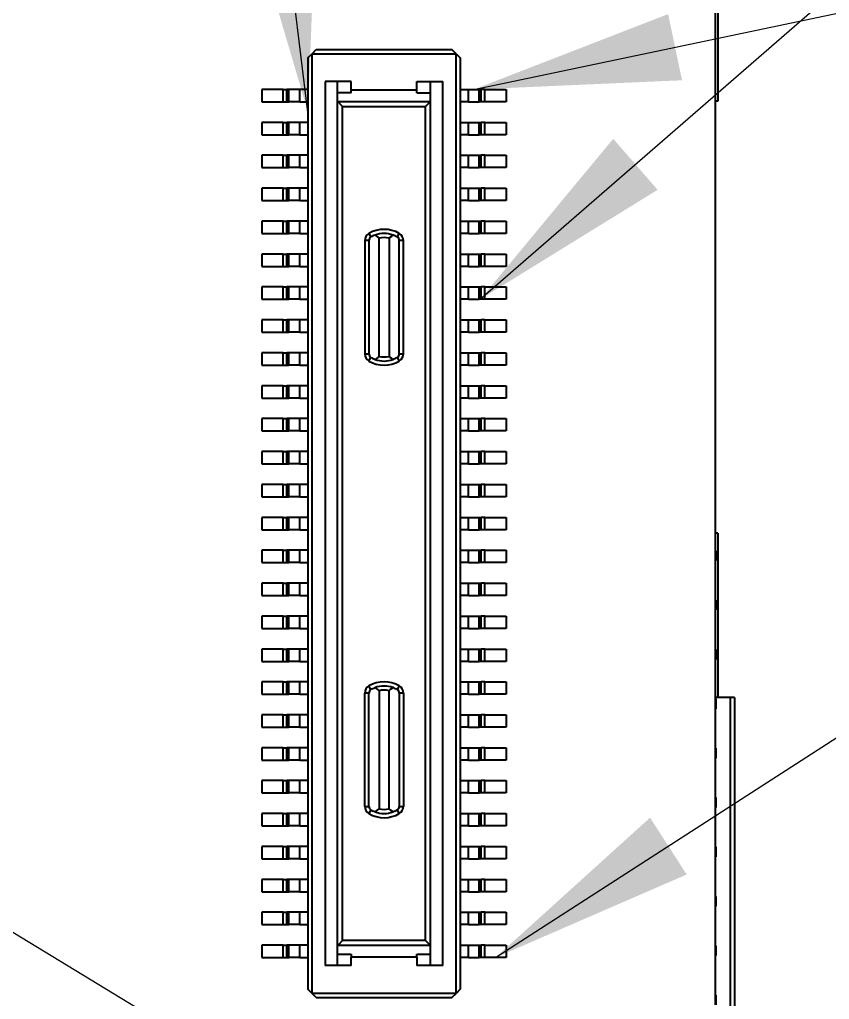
# Model space of a CAD drawing. Header units: millimetres. Extents: x 15 to 205, y 5 to 292.
# Drawn here: x 133.32 to 143.17, y 136.92 to 148.83 of the extents above; entities that cross this region are included whole.
import ezdxf

# ---------------------------------------------------------------- set-up
doc = ezdxf.new("R2010")
doc.units = ezdxf.units.MM
doc.layers.add('Annotations', color=7, linetype='Continuous')
doc.layers.add('Geometries', color=7, linetype='Continuous')
doc.dimstyles.new('ISO-25', dxfattribs={"dimtxt": 2.5, "dimasz": 2.5, "dimexe": 1.25, "dimexo": 0.625, "dimtad": 1, "dimtxsty": 'Standard', "dimcen": 2.5, "dimadec": 0, "dimazin": 0, "dimtfac": 1, "dimtmove": 0, "dimatfit": 3, "dimfxl": 1, "dimarcsym": 0})

msp = doc.modelspace()

# ---------------------------------------------------------------- linework, layer by layer
at = {"layer": 'Geometries', "linetype": 'Continuous', "lineweight": 40}
for p, q in [((141.783, 147.837), (141.783, 157.587)), ((141.811, 157.587), (141.811, 147.837)), ((136.828, 148.363), (136.878, 148.413)), ((136.878, 148.413), (136.928, 148.463)), ((136.878, 136.993), (136.878, 148.413)), ((136.878, 148.413), (138.628, 148.413)), ((136.928, 148.463), (138.578, 148.463)), ((138.628, 148.413), (138.578, 148.463)), ((138.628, 136.993), (138.628, 148.413)), ((138.628, 148.413), (138.678, 148.363)), ((136.828, 148.363), (136.828, 147.978)), ((138.678, 148.363), (138.678, 147.978)), ((137.188, 148.073), (137.038, 148.073)), ((137.038, 148.073), (137.038, 137.333)), ((137.353, 148.073), (137.188, 148.073)), ((137.188, 147.939), (137.188, 148.073)), ((137.353, 147.973), (137.353, 148.073)), ((138.153, 148.073), (138.318, 148.073)), ((138.153, 147.973), (138.153, 148.073)), ((138.318, 148.073), (138.468, 148.073)), ((138.318, 147.939), (138.318, 148.073)), ((138.468, 137.333), (138.468, 148.073)), ((136.528, 147.978), (136.268, 147.978)), ((136.268, 147.978), (136.268, 147.828)), ((136.528, 147.828), (136.528, 147.978)), ((136.528, 147.978), (136.572, 147.978)), ((136.595, 147.978), (136.572, 147.978)), ((136.572, 147.828), (136.572, 147.978)), ((136.728, 147.978), (136.595, 147.978)), ((136.595, 147.828), (136.595, 147.978)), ((136.728, 147.828), (136.728, 147.978)), ((136.828, 147.978), (136.728, 147.978)), ((136.828, 147.978), (136.828, 147.828)), ((137.353, 147.939), (137.188, 147.939)), ((137.188, 147.834), (137.188, 147.939)), ((137.353, 147.939), (137.353, 147.973)), ((137.353, 147.973), (138.153, 147.973)), ((138.153, 147.939), (138.153, 147.973)), ((138.153, 147.939), (138.318, 147.939)), ((138.318, 147.834), (138.318, 147.939)), ((138.678, 147.978), (138.678, 147.828)), ((138.678, 147.978), (138.778, 147.978)), ((138.778, 147.978), (138.91, 147.978)), ((138.778, 147.828), (138.778, 147.978)), ((138.91, 147.828), (138.91, 147.978)), ((138.91, 147.978), (138.934, 147.978)), ((138.978, 147.978), (138.934, 147.978)), ((138.934, 147.828), (138.934, 147.978)), ((138.978, 147.978), (139.238, 147.978)), ((138.978, 147.828), (138.978, 147.978)), ((139.238, 147.978), (139.238, 147.828)), ((136.268, 147.828), (136.528, 147.828)), ((136.528, 147.828), (136.572, 147.828)), ((136.572, 147.828), (136.595, 147.828)), ((136.728, 147.828), (136.595, 147.828)), ((136.728, 147.828), (136.828, 147.828)), ((136.828, 147.828), (136.828, 147.578)), ((137.188, 137.573), (137.188, 147.834)), ((137.248, 147.773), (137.189, 147.832)), ((137.189, 147.832), (138.317, 147.832)), ((138.258, 147.773), (138.317, 147.832)), ((138.318, 137.573), (138.318, 147.834)), ((138.778, 147.828), (138.678, 147.828)), ((138.678, 147.828), (138.678, 147.578)), ((138.778, 147.828), (138.91, 147.828)), ((138.934, 147.828), (138.91, 147.828)), ((138.978, 147.828), (138.934, 147.828)), ((139.238, 147.828), (138.978, 147.828)), ((141.783, 142.587), (141.783, 147.837)), ((141.811, 147.837), (141.783, 147.837)), ((137.248, 147.773), (138.258, 147.773)), ((137.248, 137.634), (137.248, 147.773)), ((138.258, 137.634), (138.258, 147.773)), ((136.528, 147.578), (136.268, 147.578)), ((136.268, 147.578), (136.268, 147.428)), ((136.528, 147.578), (136.572, 147.578)), ((136.528, 147.428), (136.528, 147.578)), ((136.595, 147.578), (136.572, 147.578)), ((136.572, 147.428), (136.572, 147.578)), ((136.728, 147.578), (136.595, 147.578)), ((136.595, 147.428), (136.595, 147.578)), ((136.728, 147.428), (136.728, 147.578)), ((136.828, 147.578), (136.728, 147.578)), ((136.828, 147.578), (136.828, 147.428)), ((138.678, 147.578), (138.778, 147.578)), ((138.678, 147.578), (138.678, 147.428)), ((138.778, 147.578), (138.91, 147.578)), ((138.778, 147.428), (138.778, 147.578)), ((138.91, 147.578), (138.934, 147.578)), ((138.91, 147.428), (138.91, 147.578)), ((138.978, 147.578), (138.934, 147.578)), ((138.934, 147.428), (138.934, 147.578)), ((138.978, 147.428), (138.978, 147.578)), ((138.978, 147.578), (139.238, 147.578)), ((139.238, 147.578), (139.238, 147.428)), ((136.268, 147.428), (136.528, 147.428)), ((136.528, 147.428), (136.572, 147.428)), ((136.572, 147.428), (136.595, 147.428)), ((136.728, 147.428), (136.595, 147.428)), ((136.728, 147.428), (136.828, 147.428)), ((136.828, 147.428), (136.828, 147.178)), ((138.778, 147.428), (138.678, 147.428)), ((138.678, 147.428), (138.678, 147.178)), ((138.778, 147.428), (138.91, 147.428)), ((138.934, 147.428), (138.91, 147.428)), ((138.978, 147.428), (138.934, 147.428)), ((139.238, 147.428), (138.978, 147.428)), ((136.528, 147.178), (136.268, 147.178)), ((136.268, 147.178), (136.268, 147.028)), ((136.528, 147.178), (136.572, 147.178)), ((136.528, 147.028), (136.528, 147.178)), ((136.595, 147.178), (136.572, 147.178)), ((136.572, 147.028), (136.572, 147.178)), ((136.595, 147.028), (136.595, 147.178)), ((136.728, 147.178), (136.595, 147.178)), ((136.828, 147.178), (136.728, 147.178)), ((136.728, 147.028), (136.728, 147.178)), ((136.828, 147.178), (136.828, 147.028)), ((138.678, 147.178), (138.778, 147.178)), ((138.678, 147.178), (138.678, 147.028)), ((138.778, 147.178), (138.91, 147.178)), ((138.778, 147.028), (138.778, 147.178)), ((138.91, 147.028), (138.91, 147.178)), ((138.91, 147.178), (138.934, 147.178)), ((138.978, 147.178), (138.934, 147.178)), ((138.934, 147.028), (138.934, 147.178)), ((138.978, 147.028), (138.978, 147.178)), ((138.978, 147.178), (139.238, 147.178)), ((139.238, 147.178), (139.238, 147.028)), ((136.268, 147.028), (136.528, 147.028)), ((136.528, 147.028), (136.572, 147.028)), ((136.572, 147.028), (136.595, 147.028)), ((136.728, 147.028), (136.595, 147.028)), ((136.728, 147.028), (136.828, 147.028)), ((136.828, 147.028), (136.828, 146.778)), ((138.678, 147.028), (138.678, 146.778)), ((138.778, 147.028), (138.678, 147.028)), ((138.778, 147.028), (138.91, 147.028)), ((138.934, 147.028), (138.91, 147.028)), ((138.978, 147.028), (138.934, 147.028)), ((139.238, 147.028), (138.978, 147.028)), ((136.528, 146.778), (136.268, 146.778)), ((136.268, 146.778), (136.268, 146.628)), ((136.528, 146.778), (136.572, 146.778)), ((136.528, 146.628), (136.528, 146.778)), ((136.572, 146.628), (136.572, 146.778)), ((136.595, 146.778), (136.572, 146.778)), ((136.728, 146.778), (136.595, 146.778)), ((136.595, 146.628), (136.595, 146.778)), ((136.828, 146.778), (136.728, 146.778)), ((136.728, 146.628), (136.728, 146.778)), ((136.828, 146.778), (136.828, 146.628)), ((138.678, 146.778), (138.778, 146.778)), ((138.678, 146.778), (138.678, 146.628)), ((138.778, 146.778), (138.91, 146.778)), ((138.778, 146.628), (138.778, 146.778)), ((138.91, 146.778), (138.934, 146.778)), ((138.91, 146.628), (138.91, 146.778)), ((138.978, 146.778), (138.934, 146.778)), ((138.934, 146.628), (138.934, 146.778)), ((138.978, 146.778), (139.238, 146.778)), ((138.978, 146.628), (138.978, 146.778)), ((139.238, 146.778), (139.238, 146.628)), ((136.268, 146.628), (136.528, 146.628)), ((136.528, 146.628), (136.572, 146.628)), ((136.572, 146.628), (136.595, 146.628)), ((136.728, 146.628), (136.595, 146.628)), ((136.728, 146.628), (136.828, 146.628)), ((136.828, 146.628), (136.828, 146.378)), ((138.678, 146.628), (138.678, 146.378)), ((138.778, 146.628), (138.678, 146.628)), ((138.778, 146.628), (138.91, 146.628)), ((138.934, 146.628), (138.91, 146.628)), ((138.978, 146.628), (138.934, 146.628)), ((139.238, 146.628), (138.978, 146.628)), ((136.268, 146.378), (136.268, 146.228)), ((136.528, 146.378), (136.268, 146.378)), ((136.528, 146.228), (136.528, 146.378)), ((136.528, 146.378), (136.572, 146.378)), ((136.595, 146.378), (136.572, 146.378)), ((136.572, 146.228), (136.572, 146.378)), ((136.728, 146.378), (136.595, 146.378)), ((136.595, 146.228), (136.595, 146.378)), ((136.828, 146.378), (136.728, 146.378)), ((136.728, 146.228), (136.728, 146.378)), ((136.828, 146.378), (136.828, 146.228)), ((138.678, 146.378), (138.678, 146.228)), ((138.678, 146.378), (138.778, 146.378)), ((138.778, 146.228), (138.778, 146.378)), ((138.778, 146.378), (138.91, 146.378)), ((138.91, 146.228), (138.91, 146.378)), ((138.91, 146.378), (138.934, 146.378)), ((138.978, 146.378), (138.934, 146.378)), ((138.934, 146.228), (138.934, 146.378)), ((138.978, 146.228), (138.978, 146.378)), ((138.978, 146.378), (139.238, 146.378)), ((139.238, 146.378), (139.238, 146.228)), ((136.268, 146.228), (136.528, 146.228)), ((136.528, 146.228), (136.572, 146.228)), ((136.572, 146.228), (136.595, 146.228)), ((136.728, 146.228), (136.595, 146.228)), ((136.728, 146.228), (136.828, 146.228)), ((136.828, 146.228), (136.828, 145.978)), ((137.568, 146.229), (137.593, 146.186)), ((137.938, 146.229), (137.913, 146.186)), ((138.778, 146.228), (138.678, 146.228)), ((138.678, 146.228), (138.678, 145.978)), ((138.778, 146.228), (138.91, 146.228)), ((138.934, 146.228), (138.91, 146.228)), ((138.978, 146.228), (138.934, 146.228)), ((139.238, 146.228), (138.978, 146.228)), ((137.568, 146.142), (137.518, 146.142)), ((137.518, 146.142), (137.518, 144.765)), ((137.568, 146.142), (137.568, 144.765)), ((137.693, 144.735), (137.693, 146.172)), ((137.813, 146.172), (137.813, 144.735)), ((137.988, 146.142), (137.938, 146.142)), ((137.938, 144.765), (137.938, 146.142)), ((137.988, 144.765), (137.988, 146.142)), ((136.528, 145.978), (136.268, 145.978)), ((136.268, 145.978), (136.268, 145.828)), ((136.528, 145.978), (136.572, 145.978)), ((136.528, 145.828), (136.528, 145.978)), ((136.595, 145.978), (136.572, 145.978)), ((136.572, 145.828), (136.572, 145.978)), ((136.728, 145.978), (136.595, 145.978)), ((136.595, 145.828), (136.595, 145.978)), ((136.728, 145.828), (136.728, 145.978)), ((136.828, 145.978), (136.728, 145.978)), ((136.828, 145.978), (136.828, 145.828)), ((138.678, 145.978), (138.778, 145.978)), ((138.678, 145.978), (138.678, 145.828)), ((138.778, 145.978), (138.91, 145.978)), ((138.778, 145.828), (138.778, 145.978)), ((138.91, 145.978), (138.934, 145.978)), ((138.91, 145.828), (138.91, 145.978)), ((138.978, 145.978), (138.934, 145.978)), ((138.934, 145.828), (138.934, 145.978)), ((138.978, 145.828), (138.978, 145.978)), ((138.978, 145.978), (139.238, 145.978)), ((139.238, 145.978), (139.238, 145.828)), ((136.268, 145.828), (136.528, 145.828)), ((136.528, 145.828), (136.572, 145.828)), ((136.572, 145.828), (136.595, 145.828)), ((136.728, 145.828), (136.595, 145.828)), ((136.728, 145.828), (136.828, 145.828)), ((136.828, 145.828), (136.828, 145.578)), ((138.678, 145.828), (138.678, 145.578)), ((138.778, 145.828), (138.678, 145.828)), ((138.778, 145.828), (138.91, 145.828)), ((138.934, 145.828), (138.91, 145.828)), ((138.978, 145.828), (138.934, 145.828)), ((139.238, 145.828), (138.978, 145.828)), ((136.268, 145.578), (136.268, 145.428)), ((136.528, 145.578), (136.268, 145.578)), ((136.528, 145.578), (136.572, 145.578)), ((136.528, 145.428), (136.528, 145.578)), ((136.595, 145.578), (136.572, 145.578)), ((136.572, 145.428), (136.572, 145.578)), ((136.728, 145.578), (136.595, 145.578)), ((136.595, 145.428), (136.595, 145.578)), ((136.828, 145.578), (136.728, 145.578)), ((136.728, 145.428), (136.728, 145.578)), ((136.828, 145.578), (136.828, 145.428)), ((138.678, 145.578), (138.778, 145.578)), ((138.678, 145.578), (138.678, 145.428)), ((138.778, 145.578), (138.91, 145.578)), ((138.778, 145.428), (138.778, 145.578)), ((138.91, 145.428), (138.91, 145.578)), ((138.91, 145.578), (138.934, 145.578)), ((138.978, 145.578), (138.934, 145.578)), ((138.934, 145.428), (138.934, 145.578)), ((138.978, 145.428), (138.978, 145.578)), ((138.978, 145.578), (139.238, 145.578)), ((139.238, 145.578), (139.238, 145.428)), ((136.268, 145.428), (136.528, 145.428)), ((136.528, 145.428), (136.572, 145.428)), ((136.572, 145.428), (136.595, 145.428)), ((136.728, 145.428), (136.595, 145.428)), ((136.728, 145.428), (136.828, 145.428)), ((136.828, 145.428), (136.828, 145.178)), ((138.678, 145.428), (138.678, 145.178)), ((138.778, 145.428), (138.678, 145.428)), ((138.778, 145.428), (138.91, 145.428)), ((138.934, 145.428), (138.91, 145.428)), ((138.978, 145.428), (138.934, 145.428)), ((139.238, 145.428), (138.978, 145.428)), ((136.528, 145.178), (136.268, 145.178)), ((136.268, 145.178), (136.268, 145.028)), ((136.528, 145.028), (136.528, 145.178)), ((136.528, 145.178), (136.572, 145.178)), ((136.595, 145.178), (136.572, 145.178)), ((136.572, 145.028), (136.572, 145.178)), ((136.595, 145.028), (136.595, 145.178)), ((136.728, 145.178), (136.595, 145.178)), ((136.728, 145.028), (136.728, 145.178)), ((136.828, 145.178), (136.728, 145.178)), ((136.828, 145.178), (136.828, 145.028)), ((138.678, 145.178), (138.778, 145.178)), ((138.678, 145.178), (138.678, 145.028)), ((138.778, 145.028), (138.778, 145.178)), ((138.778, 145.178), (138.91, 145.178)), ((138.91, 145.178), (138.934, 145.178)), ((138.91, 145.028), (138.91, 145.178)), ((138.978, 145.178), (138.934, 145.178)), ((138.934, 145.028), (138.934, 145.178)), ((138.978, 145.028), (138.978, 145.178)), ((138.978, 145.178), (139.238, 145.178)), ((139.238, 145.178), (139.238, 145.028)), ((136.268, 145.028), (136.528, 145.028)), ((136.528, 145.028), (136.572, 145.028)), ((136.572, 145.028), (136.595, 145.028)), ((136.728, 145.028), (136.595, 145.028)), ((136.728, 145.028), (136.828, 145.028)), ((136.828, 145.028), (136.828, 144.778)), ((138.778, 145.028), (138.678, 145.028)), ((138.678, 145.028), (138.678, 144.778)), ((138.778, 145.028), (138.91, 145.028)), ((138.934, 145.028), (138.91, 145.028)), ((138.978, 145.028), (138.934, 145.028)), ((139.238, 145.028), (138.978, 145.028)), ((136.528, 144.778), (136.268, 144.778)), ((136.268, 144.778), (136.268, 144.628)), ((136.528, 144.628), (136.528, 144.778)), ((136.528, 144.778), (136.572, 144.778)), ((136.595, 144.778), (136.572, 144.778)), ((136.572, 144.628), (136.572, 144.778)), ((136.728, 144.778), (136.595, 144.778)), ((136.595, 144.628), (136.595, 144.778)), ((136.828, 144.778), (136.728, 144.778)), ((136.728, 144.628), (136.728, 144.778)), ((136.828, 144.778), (136.828, 144.628)), ((137.518, 144.765), (137.568, 144.765)), ((137.568, 144.678), (137.593, 144.721)), ((137.913, 144.721), (137.938, 144.678)), ((137.938, 144.765), (137.988, 144.765)), ((138.678, 144.778), (138.778, 144.778)), ((138.678, 144.778), (138.678, 144.628)), ((138.778, 144.628), (138.778, 144.778)), ((138.778, 144.778), (138.91, 144.778)), ((138.91, 144.778), (138.934, 144.778)), ((138.91, 144.628), (138.91, 144.778)), ((138.978, 144.778), (138.934, 144.778)), ((138.934, 144.628), (138.934, 144.778)), ((138.978, 144.778), (139.238, 144.778)), ((138.978, 144.628), (138.978, 144.778)), ((139.238, 144.778), (139.238, 144.628)), ((136.268, 144.628), (136.528, 144.628)), ((136.528, 144.628), (136.572, 144.628)), ((136.572, 144.628), (136.595, 144.628)), ((136.728, 144.628), (136.595, 144.628)), ((136.728, 144.628), (136.828, 144.628)), ((136.828, 144.628), (136.828, 144.378)), ((138.678, 144.628), (138.678, 144.378)), ((138.778, 144.628), (138.678, 144.628)), ((138.778, 144.628), (138.91, 144.628)), ((138.934, 144.628), (138.91, 144.628)), ((138.978, 144.628), (138.934, 144.628)), ((139.238, 144.628), (138.978, 144.628)), ((136.268, 144.378), (136.268, 144.228)), ((136.528, 144.378), (136.268, 144.378)), ((136.528, 144.228), (136.528, 144.378)), ((136.528, 144.378), (136.572, 144.378)), ((136.572, 144.228), (136.572, 144.378)), ((136.595, 144.378), (136.572, 144.378)), ((136.728, 144.378), (136.595, 144.378)), ((136.595, 144.228), (136.595, 144.378)), ((136.828, 144.378), (136.728, 144.378)), ((136.728, 144.228), (136.728, 144.378)), ((136.828, 144.378), (136.828, 144.228)), ((138.678, 144.378), (138.778, 144.378)), ((138.678, 144.378), (138.678, 144.228)), ((138.778, 144.378), (138.91, 144.378)), ((138.778, 144.228), (138.778, 144.378)), ((138.91, 144.228), (138.91, 144.378)), ((138.91, 144.378), (138.934, 144.378)), ((138.934, 144.228), (138.934, 144.378)), ((138.978, 144.378), (138.934, 144.378)), ((138.978, 144.378), (139.238, 144.378)), ((138.978, 144.228), (138.978, 144.378)), ((139.238, 144.378), (139.238, 144.228)), ((136.268, 144.228), (136.528, 144.228)), ((136.528, 144.228), (136.572, 144.228)), ((136.572, 144.228), (136.595, 144.228)), ((136.728, 144.228), (136.595, 144.228)), ((136.728, 144.228), (136.828, 144.228)), ((136.828, 144.228), (136.828, 143.978)), ((138.778, 144.228), (138.678, 144.228)), ((138.678, 144.228), (138.678, 143.978)), ((138.778, 144.228), (138.91, 144.228)), ((138.934, 144.228), (138.91, 144.228)), ((138.978, 144.228), (138.934, 144.228)), ((139.238, 144.228), (138.978, 144.228)), ((136.268, 143.978), (136.268, 143.828)), ((136.528, 143.978), (136.268, 143.978)), ((136.528, 143.978), (136.572, 143.978)), ((136.528, 143.828), (136.528, 143.978)), ((136.595, 143.978), (136.572, 143.978)), ((136.572, 143.828), (136.572, 143.978)), ((136.728, 143.978), (136.595, 143.978)), ((136.595, 143.828), (136.595, 143.978)), ((136.828, 143.978), (136.728, 143.978)), ((136.728, 143.828), (136.728, 143.978)), ((136.828, 143.978), (136.828, 143.828)), ((138.678, 143.978), (138.678, 143.828)), ((138.678, 143.978), (138.778, 143.978)), ((138.778, 143.978), (138.91, 143.978)), ((138.778, 143.828), (138.778, 143.978)), ((138.91, 143.828), (138.91, 143.978)), ((138.91, 143.978), (138.934, 143.978)), ((138.978, 143.978), (138.934, 143.978)), ((138.934, 143.828), (138.934, 143.978)), ((138.978, 143.828), (138.978, 143.978)), ((138.978, 143.978), (139.238, 143.978)), ((139.238, 143.978), (139.238, 143.828)), ((136.268, 143.828), (136.528, 143.828)), ((136.528, 143.828), (136.572, 143.828)), ((136.572, 143.828), (136.595, 143.828)), ((136.728, 143.828), (136.595, 143.828)), ((136.728, 143.828), (136.828, 143.828)), ((136.828, 143.828), (136.828, 143.578)), ((138.778, 143.828), (138.678, 143.828)), ((138.678, 143.828), (138.678, 143.578)), ((138.778, 143.828), (138.91, 143.828)), ((138.934, 143.828), (138.91, 143.828)), ((138.978, 143.828), (138.934, 143.828)), ((139.238, 143.828), (138.978, 143.828)), ((136.268, 143.578), (136.268, 143.428)), ((136.528, 143.578), (136.268, 143.578)), ((136.528, 143.428), (136.528, 143.578)), ((136.528, 143.578), (136.572, 143.578)), ((136.595, 143.578), (136.572, 143.578)), ((136.572, 143.428), (136.572, 143.578)), ((136.728, 143.578), (136.595, 143.578)), ((136.595, 143.428), (136.595, 143.578)), ((136.828, 143.578), (136.728, 143.578)), ((136.728, 143.428), (136.728, 143.578)), ((136.828, 143.578), (136.828, 143.428)), ((138.678, 143.578), (138.778, 143.578)), ((138.678, 143.578), (138.678, 143.428)), ((138.778, 143.578), (138.91, 143.578)), ((138.778, 143.428), (138.778, 143.578)), ((138.91, 143.578), (138.934, 143.578)), ((138.91, 143.428), (138.91, 143.578)), ((138.978, 143.578), (138.934, 143.578)), ((138.934, 143.428), (138.934, 143.578)), ((138.978, 143.578), (139.238, 143.578)), ((138.978, 143.428), (138.978, 143.578)), ((139.238, 143.578), (139.238, 143.428)), ((136.268, 143.428), (136.528, 143.428)), ((136.528, 143.428), (136.572, 143.428)), ((136.572, 143.428), (136.595, 143.428)), ((136.728, 143.428), (136.595, 143.428)), ((136.728, 143.428), (136.828, 143.428)), ((136.828, 143.428), (136.828, 143.178)), ((138.778, 143.428), (138.678, 143.428)), ((138.678, 143.428), (138.678, 143.178)), ((138.778, 143.428), (138.91, 143.428)), ((138.934, 143.428), (138.91, 143.428)), ((138.978, 143.428), (138.934, 143.428)), ((139.238, 143.428), (138.978, 143.428)), ((136.268, 143.178), (136.268, 143.028)), ((136.528, 143.178), (136.268, 143.178)), ((136.528, 143.178), (136.572, 143.178)), ((136.528, 143.028), (136.528, 143.178)), ((136.595, 143.178), (136.572, 143.178)), ((136.572, 143.028), (136.572, 143.178)), ((136.595, 143.028), (136.595, 143.178)), ((136.728, 143.178), (136.595, 143.178)), ((136.828, 143.178), (136.728, 143.178)), ((136.728, 143.028), (136.728, 143.178)), ((136.828, 143.178), (136.828, 143.028)), ((138.678, 143.178), (138.778, 143.178)), ((138.678, 143.178), (138.678, 143.028)), ((138.778, 143.178), (138.91, 143.178)), ((138.778, 143.028), (138.778, 143.178)), ((138.91, 143.178), (138.934, 143.178)), ((138.91, 143.028), (138.91, 143.178)), ((138.978, 143.178), (138.934, 143.178)), ((138.934, 143.028), (138.934, 143.178)), ((138.978, 143.178), (139.238, 143.178)), ((138.978, 143.028), (138.978, 143.178)), ((139.238, 143.178), (139.238, 143.028)), ((136.268, 143.028), (136.528, 143.028)), ((136.528, 143.028), (136.572, 143.028)), ((136.572, 143.028), (136.595, 143.028)), ((136.728, 143.028), (136.595, 143.028)), ((136.728, 143.028), (136.828, 143.028)), ((136.828, 143.028), (136.828, 142.778)), ((138.778, 143.028), (138.678, 143.028)), ((138.678, 143.028), (138.678, 142.778)), ((138.778, 143.028), (138.91, 143.028)), ((138.934, 143.028), (138.91, 143.028)), ((138.978, 143.028), (138.934, 143.028)), ((139.238, 143.028), (138.978, 143.028)), ((136.528, 142.778), (136.268, 142.778)), ((136.268, 142.778), (136.268, 142.628)), ((136.528, 142.778), (136.572, 142.778)), ((136.528, 142.628), (136.528, 142.778)), ((136.595, 142.778), (136.572, 142.778)), ((136.572, 142.628), (136.572, 142.778)), ((136.728, 142.778), (136.595, 142.778)), ((136.595, 142.628), (136.595, 142.778)), ((136.828, 142.778), (136.728, 142.778)), ((136.728, 142.628), (136.728, 142.778)), ((136.828, 142.778), (136.828, 142.628)), ((138.678, 142.778), (138.778, 142.778)), ((138.678, 142.778), (138.678, 142.628)), ((138.778, 142.778), (138.91, 142.778)), ((138.778, 142.628), (138.778, 142.778)), ((138.91, 142.778), (138.934, 142.778)), ((138.91, 142.628), (138.91, 142.778)), ((138.978, 142.778), (138.934, 142.778)), ((138.934, 142.628), (138.934, 142.778)), ((138.978, 142.778), (139.238, 142.778)), ((138.978, 142.628), (138.978, 142.778)), ((139.238, 142.778), (139.238, 142.628)), ((136.268, 142.628), (136.528, 142.628)), ((136.528, 142.628), (136.572, 142.628)), ((136.572, 142.628), (136.595, 142.628)), ((136.728, 142.628), (136.595, 142.628)), ((136.728, 142.628), (136.828, 142.628)), ((136.828, 142.628), (136.828, 142.378)), ((138.678, 142.628), (138.678, 142.378)), ((138.778, 142.628), (138.678, 142.628)), ((138.778, 142.628), (138.91, 142.628)), ((138.934, 142.628), (138.91, 142.628)), ((138.978, 142.628), (138.934, 142.628)), ((139.238, 142.628), (138.978, 142.628)), ((141.783, 142.372), (141.783, 142.587)), ((141.811, 142.587), (141.783, 142.587)), ((141.811, 142.587), (141.811, 140.587)), ((136.528, 142.378), (136.268, 142.378)), ((136.268, 142.378), (136.268, 142.228)), ((136.528, 142.378), (136.572, 142.378)), ((136.528, 142.228), (136.528, 142.378)), ((136.572, 142.228), (136.572, 142.378)), ((136.595, 142.378), (136.572, 142.378)), ((136.595, 142.228), (136.595, 142.378)), ((136.728, 142.378), (136.595, 142.378)), ((136.828, 142.378), (136.728, 142.378)), ((136.728, 142.228), (136.728, 142.378)), ((136.828, 142.378), (136.828, 142.228)), ((138.678, 142.378), (138.778, 142.378)), ((138.678, 142.378), (138.678, 142.228)), ((138.778, 142.378), (138.91, 142.378)), ((138.778, 142.228), (138.778, 142.378)), ((138.91, 142.228), (138.91, 142.378)), ((138.91, 142.378), (138.934, 142.378)), ((138.978, 142.378), (138.934, 142.378)), ((138.934, 142.228), (138.934, 142.378)), ((138.978, 142.378), (139.238, 142.378)), ((138.978, 142.228), (138.978, 142.378)), ((139.238, 142.378), (139.238, 142.228)), ((141.783, 142.252), (141.783, 142.372)), ((141.784, 142.372), (141.783, 142.372)), ((141.784, 142.372), (141.784, 142.252)), ((136.268, 142.228), (136.528, 142.228)), ((136.528, 142.228), (136.572, 142.228)), ((136.572, 142.228), (136.595, 142.228)), ((136.728, 142.228), (136.595, 142.228)), ((136.728, 142.228), (136.828, 142.228)), ((136.828, 142.228), (136.828, 141.978)), ((138.778, 142.228), (138.678, 142.228)), ((138.678, 142.228), (138.678, 141.978)), ((138.778, 142.228), (138.91, 142.228)), ((138.934, 142.228), (138.91, 142.228)), ((138.978, 142.228), (138.934, 142.228)), ((139.238, 142.228), (138.978, 142.228)), ((141.783, 141.772), (141.783, 142.252)), ((141.784, 142.252), (141.783, 142.252)), ((136.268, 141.978), (136.268, 141.828)), ((136.528, 141.978), (136.268, 141.978)), ((136.528, 141.978), (136.572, 141.978)), ((136.528, 141.828), (136.528, 141.978)), ((136.595, 141.978), (136.572, 141.978)), ((136.572, 141.828), (136.572, 141.978)), ((136.728, 141.978), (136.595, 141.978)), ((136.595, 141.828), (136.595, 141.978)), ((136.828, 141.978), (136.728, 141.978)), ((136.728, 141.828), (136.728, 141.978)), ((136.828, 141.978), (136.828, 141.828)), ((138.678, 141.978), (138.778, 141.978)), ((138.678, 141.978), (138.678, 141.828)), ((138.778, 141.828), (138.778, 141.978)), ((138.778, 141.978), (138.91, 141.978)), ((138.91, 141.978), (138.934, 141.978)), ((138.91, 141.828), (138.91, 141.978)), ((138.978, 141.978), (138.934, 141.978)), ((138.934, 141.828), (138.934, 141.978)), ((138.978, 141.828), (138.978, 141.978)), ((138.978, 141.978), (139.238, 141.978)), ((139.238, 141.978), (139.238, 141.828)), ((136.268, 141.828), (136.528, 141.828)), ((136.528, 141.828), (136.572, 141.828)), ((136.572, 141.828), (136.595, 141.828)), ((136.728, 141.828), (136.595, 141.828)), ((136.728, 141.828), (136.828, 141.828)), ((136.828, 141.828), (136.828, 141.578)), ((138.778, 141.828), (138.678, 141.828)), ((138.678, 141.828), (138.678, 141.578)), ((138.778, 141.828), (138.91, 141.828)), ((138.934, 141.828), (138.91, 141.828)), ((138.978, 141.828), (138.934, 141.828)), ((139.238, 141.828), (138.978, 141.828)), ((141.783, 141.652), (141.783, 141.772)), ((141.784, 141.772), (141.783, 141.772)), ((141.784, 141.772), (141.784, 141.652)), ((141.783, 141.172), (141.783, 141.652)), ((141.784, 141.652), (141.783, 141.652)), ((136.528, 141.578), (136.268, 141.578)), ((136.268, 141.578), (136.268, 141.428)), ((136.528, 141.578), (136.572, 141.578)), ((136.528, 141.428), (136.528, 141.578)), ((136.572, 141.428), (136.572, 141.578)), ((136.595, 141.578), (136.572, 141.578)), ((136.728, 141.578), (136.595, 141.578)), ((136.595, 141.428), (136.595, 141.578)), ((136.828, 141.578), (136.728, 141.578)), ((136.728, 141.428), (136.728, 141.578)), ((136.828, 141.578), (136.828, 141.428)), ((138.678, 141.578), (138.778, 141.578)), ((138.678, 141.578), (138.678, 141.428)), ((138.778, 141.578), (138.91, 141.578)), ((138.778, 141.428), (138.778, 141.578)), ((138.91, 141.578), (138.934, 141.578)), ((138.91, 141.428), (138.91, 141.578)), ((138.978, 141.578), (138.934, 141.578)), ((138.934, 141.428), (138.934, 141.578)), ((138.978, 141.428), (138.978, 141.578)), ((138.978, 141.578), (139.238, 141.578)), ((139.238, 141.578), (139.238, 141.428)), ((136.268, 141.428), (136.528, 141.428)), ((136.528, 141.428), (136.572, 141.428)), ((136.572, 141.428), (136.595, 141.428)), ((136.728, 141.428), (136.595, 141.428)), ((136.728, 141.428), (136.828, 141.428)), ((136.828, 141.428), (136.828, 141.178)), ((138.778, 141.428), (138.678, 141.428)), ((138.678, 141.428), (138.678, 141.178)), ((138.778, 141.428), (138.91, 141.428)), ((138.934, 141.428), (138.91, 141.428)), ((138.978, 141.428), (138.934, 141.428)), ((139.238, 141.428), (138.978, 141.428)), ((136.528, 141.178), (136.268, 141.178)), ((136.268, 141.178), (136.268, 141.028)), ((136.528, 141.178), (136.572, 141.178)), ((136.528, 141.028), (136.528, 141.178)), ((136.572, 141.028), (136.572, 141.178)), ((136.595, 141.178), (136.572, 141.178)), ((136.728, 141.178), (136.595, 141.178)), ((136.595, 141.028), (136.595, 141.178)), ((136.828, 141.178), (136.728, 141.178)), ((136.728, 141.028), (136.728, 141.178)), ((136.828, 141.178), (136.828, 141.028)), ((138.678, 141.178), (138.778, 141.178)), ((138.678, 141.178), (138.678, 141.028)), ((138.778, 141.028), (138.778, 141.178)), ((138.778, 141.178), (138.91, 141.178)), ((138.91, 141.178), (138.934, 141.178)), ((138.91, 141.028), (138.91, 141.178)), ((138.978, 141.178), (138.934, 141.178)), ((138.934, 141.028), (138.934, 141.178)), ((138.978, 141.178), (139.238, 141.178)), ((138.978, 141.028), (138.978, 141.178)), ((139.238, 141.178), (139.238, 141.028)), ((141.783, 141.052), (141.783, 141.172)), ((141.784, 141.172), (141.783, 141.172)), ((141.784, 141.172), (141.784, 141.052)), ((136.268, 141.028), (136.528, 141.028)), ((136.528, 141.028), (136.572, 141.028)), ((136.572, 141.028), (136.595, 141.028)), ((136.728, 141.028), (136.595, 141.028)), ((136.728, 141.028), (136.828, 141.028)), ((136.828, 141.028), (136.828, 140.778)), ((138.778, 141.028), (138.678, 141.028)), ((138.678, 141.028), (138.678, 140.778)), ((138.778, 141.028), (138.91, 141.028)), ((138.934, 141.028), (138.91, 141.028)), ((138.978, 141.028), (138.934, 141.028)), ((139.238, 141.028), (138.978, 141.028)), ((141.783, 140.587), (141.783, 141.052)), ((141.784, 141.052), (141.783, 141.052)), ((136.528, 140.778), (136.268, 140.778)), ((136.268, 140.778), (136.268, 140.628)), ((136.528, 140.628), (136.528, 140.778)), ((136.528, 140.778), (136.572, 140.778)), ((136.595, 140.778), (136.572, 140.778)), ((136.572, 140.628), (136.572, 140.778)), ((136.595, 140.628), (136.595, 140.778)), ((136.728, 140.778), (136.595, 140.778)), ((136.828, 140.778), (136.728, 140.778)), ((136.728, 140.628), (136.728, 140.778)), ((136.828, 140.778), (136.828, 140.628)), ((138.678, 140.778), (138.778, 140.778)), ((138.678, 140.778), (138.678, 140.628)), ((138.778, 140.778), (138.91, 140.778)), ((138.778, 140.628), (138.778, 140.778)), ((138.91, 140.778), (138.934, 140.778)), ((138.91, 140.628), (138.91, 140.778)), ((138.978, 140.778), (138.934, 140.778)), ((138.934, 140.628), (138.934, 140.778)), ((138.978, 140.778), (139.238, 140.778)), ((138.978, 140.628), (138.978, 140.778)), ((139.238, 140.778), (139.238, 140.628)), ((137.568, 140.642), (137.518, 140.642)), ((137.518, 139.265), (137.518, 140.642)), ((137.593, 140.686), (137.568, 140.729)), ((137.568, 139.265), (137.568, 140.642)), ((137.693, 140.672), (137.693, 139.235)), ((137.813, 139.235), (137.813, 140.672)), ((137.938, 140.729), (137.913, 140.686)), ((137.988, 140.642), (137.938, 140.642)), ((137.938, 140.642), (137.938, 139.265)), ((137.988, 140.642), (137.988, 139.265)), ((136.268, 140.628), (136.528, 140.628)), ((136.528, 140.628), (136.572, 140.628)), ((136.572, 140.628), (136.595, 140.628)), ((136.728, 140.628), (136.595, 140.628)), ((136.728, 140.628), (136.828, 140.628)), ((136.828, 140.628), (136.828, 140.378)), ((138.778, 140.628), (138.678, 140.628)), ((138.678, 140.628), (138.678, 140.378)), ((138.778, 140.628), (138.91, 140.628)), ((138.934, 140.628), (138.91, 140.628)), ((138.978, 140.628), (138.934, 140.628)), ((139.238, 140.628), (138.978, 140.628)), ((141.783, 140.572), (141.783, 140.587)), ((141.811, 140.587), (141.783, 140.587)), ((141.783, 140.452), (141.783, 140.572)), ((141.784, 140.572), (141.783, 140.572)), ((141.784, 140.572), (141.784, 140.452)), ((141.959, 140.587), (141.811, 140.587)), ((142.011, 140.587), (141.959, 140.587)), ((141.959, 140.587), (141.959, 130.837)), ((142.011, 140.587), (142.011, 130.837)), ((141.783, 139.972), (141.783, 140.452)), ((141.784, 140.452), (141.783, 140.452)), ((136.528, 140.378), (136.268, 140.378)), ((136.268, 140.378), (136.268, 140.228)), ((136.528, 140.228), (136.528, 140.378)), ((136.528, 140.378), (136.572, 140.378)), ((136.595, 140.378), (136.572, 140.378)), ((136.572, 140.228), (136.572, 140.378)), ((136.728, 140.378), (136.595, 140.378)), ((136.595, 140.228), (136.595, 140.378)), ((136.828, 140.378), (136.728, 140.378)), ((136.728, 140.228), (136.728, 140.378)), ((136.828, 140.378), (136.828, 140.228)), ((138.678, 140.378), (138.678, 140.228)), ((138.678, 140.378), (138.778, 140.378)), ((138.778, 140.378), (138.91, 140.378)), ((138.778, 140.228), (138.778, 140.378)), ((138.91, 140.378), (138.934, 140.378)), ((138.91, 140.228), (138.91, 140.378)), ((138.978, 140.378), (138.934, 140.378)), ((138.934, 140.228), (138.934, 140.378)), ((138.978, 140.378), (139.238, 140.378)), ((138.978, 140.228), (138.978, 140.378)), ((139.238, 140.378), (139.238, 140.228)), ((136.268, 140.228), (136.528, 140.228)), ((136.528, 140.228), (136.572, 140.228)), ((136.572, 140.228), (136.595, 140.228)), ((136.728, 140.228), (136.595, 140.228)), ((136.728, 140.228), (136.828, 140.228)), ((136.828, 140.228), (136.828, 139.978)), ((138.778, 140.228), (138.678, 140.228)), ((138.678, 140.228), (138.678, 139.978)), ((138.778, 140.228), (138.91, 140.228)), ((138.934, 140.228), (138.91, 140.228)), ((138.978, 140.228), (138.934, 140.228)), ((139.238, 140.228), (138.978, 140.228)), ((136.268, 139.978), (136.268, 139.828)), ((136.528, 139.978), (136.268, 139.978)), ((136.528, 139.978), (136.572, 139.978)), ((136.528, 139.828), (136.528, 139.978)), ((136.572, 139.828), (136.572, 139.978)), ((136.595, 139.978), (136.572, 139.978)), ((136.728, 139.978), (136.595, 139.978)), ((136.595, 139.828), (136.595, 139.978)), ((136.828, 139.978), (136.728, 139.978)), ((136.728, 139.828), (136.728, 139.978)), ((136.828, 139.978), (136.828, 139.828)), ((138.678, 139.978), (138.778, 139.978)), ((138.678, 139.978), (138.678, 139.828)), ((138.778, 139.978), (138.91, 139.978)), ((138.778, 139.828), (138.778, 139.978)), ((138.91, 139.978), (138.934, 139.978)), ((138.91, 139.828), (138.91, 139.978)), ((138.934, 139.828), (138.934, 139.978)), ((138.978, 139.978), (138.934, 139.978)), ((138.978, 139.978), (139.238, 139.978)), ((138.978, 139.828), (138.978, 139.978)), ((139.238, 139.978), (139.238, 139.828)), ((141.783, 139.852), (141.783, 139.972)), ((141.784, 139.972), (141.783, 139.972)), ((141.784, 139.972), (141.784, 139.852)), ((136.268, 139.828), (136.528, 139.828)), ((136.528, 139.828), (136.572, 139.828)), ((136.572, 139.828), (136.595, 139.828)), ((136.728, 139.828), (136.595, 139.828)), ((136.728, 139.828), (136.828, 139.828)), ((136.828, 139.828), (136.828, 139.578)), ((138.678, 139.828), (138.678, 139.578)), ((138.778, 139.828), (138.678, 139.828)), ((138.778, 139.828), (138.91, 139.828)), ((138.934, 139.828), (138.91, 139.828)), ((138.978, 139.828), (138.934, 139.828)), ((139.238, 139.828), (138.978, 139.828)), ((141.783, 139.372), (141.783, 139.852)), ((141.784, 139.852), (141.783, 139.852)), ((136.528, 139.578), (136.268, 139.578)), ((136.268, 139.578), (136.268, 139.428)), ((136.528, 139.578), (136.572, 139.578)), ((136.528, 139.428), (136.528, 139.578)), ((136.572, 139.428), (136.572, 139.578)), ((136.595, 139.578), (136.572, 139.578)), ((136.728, 139.578), (136.595, 139.578)), ((136.595, 139.428), (136.595, 139.578)), ((136.828, 139.578), (136.728, 139.578)), ((136.728, 139.428), (136.728, 139.578)), ((136.828, 139.578), (136.828, 139.428)), ((138.678, 139.578), (138.778, 139.578)), ((138.678, 139.578), (138.678, 139.428)), ((138.778, 139.578), (138.91, 139.578)), ((138.778, 139.428), (138.778, 139.578)), ((138.91, 139.578), (138.934, 139.578)), ((138.91, 139.428), (138.91, 139.578)), ((138.978, 139.578), (138.934, 139.578)), ((138.934, 139.428), (138.934, 139.578)), ((138.978, 139.428), (138.978, 139.578)), ((138.978, 139.578), (139.238, 139.578)), ((139.238, 139.578), (139.238, 139.428)), ((136.268, 139.428), (136.528, 139.428)), ((136.528, 139.428), (136.572, 139.428)), ((136.572, 139.428), (136.595, 139.428)), ((136.728, 139.428), (136.595, 139.428)), ((136.728, 139.428), (136.828, 139.428)), ((136.828, 139.428), (136.828, 139.178)), ((138.678, 139.428), (138.678, 139.178)), ((138.778, 139.428), (138.678, 139.428)), ((138.778, 139.428), (138.91, 139.428)), ((138.934, 139.428), (138.91, 139.428)), ((138.978, 139.428), (138.934, 139.428)), ((139.238, 139.428), (138.978, 139.428)), ((141.783, 139.252), (141.783, 139.372)), ((141.784, 139.372), (141.783, 139.372)), ((141.784, 139.372), (141.784, 139.252)), ((137.518, 139.265), (137.568, 139.265)), ((137.593, 139.221), (137.568, 139.178)), ((137.913, 139.221), (137.938, 139.178)), ((137.938, 139.265), (137.988, 139.265)), ((141.783, 138.772), (141.783, 139.252)), ((141.784, 139.252), (141.783, 139.252)), ((136.528, 139.178), (136.268, 139.178)), ((136.268, 139.178), (136.268, 139.028)), ((136.528, 139.028), (136.528, 139.178)), ((136.528, 139.178), (136.572, 139.178)), ((136.595, 139.178), (136.572, 139.178)), ((136.572, 139.028), (136.572, 139.178)), ((136.728, 139.178), (136.595, 139.178)), ((136.595, 139.028), (136.595, 139.178)), ((136.828, 139.178), (136.728, 139.178)), ((136.728, 139.028), (136.728, 139.178)), ((136.828, 139.178), (136.828, 139.028)), ((138.678, 139.178), (138.778, 139.178)), ((138.678, 139.178), (138.678, 139.028)), ((138.778, 139.178), (138.91, 139.178)), ((138.778, 139.028), (138.778, 139.178)), ((138.91, 139.178), (138.934, 139.178)), ((138.91, 139.028), (138.91, 139.178)), ((138.978, 139.178), (138.934, 139.178)), ((138.934, 139.028), (138.934, 139.178)), ((138.978, 139.178), (139.238, 139.178)), ((138.978, 139.028), (138.978, 139.178)), ((139.238, 139.178), (139.238, 139.028)), ((136.268, 139.028), (136.528, 139.028)), ((136.528, 139.028), (136.572, 139.028)), ((136.572, 139.028), (136.595, 139.028)), ((136.728, 139.028), (136.595, 139.028)), ((136.728, 139.028), (136.828, 139.028)), ((136.828, 139.028), (136.828, 138.778)), ((138.778, 139.028), (138.678, 139.028)), ((138.678, 139.028), (138.678, 138.778)), ((138.778, 139.028), (138.91, 139.028)), ((138.934, 139.028), (138.91, 139.028)), ((138.978, 139.028), (138.934, 139.028)), ((139.238, 139.028), (138.978, 139.028)), ((136.268, 138.778), (136.268, 138.628)), ((136.528, 138.778), (136.268, 138.778)), ((136.528, 138.778), (136.572, 138.778)), ((136.528, 138.628), (136.528, 138.778)), ((136.595, 138.778), (136.572, 138.778)), ((136.572, 138.628), (136.572, 138.778)), ((136.728, 138.778), (136.595, 138.778)), ((136.595, 138.628), (136.595, 138.778)), ((136.728, 138.628), (136.728, 138.778)), ((136.828, 138.778), (136.728, 138.778)), ((136.828, 138.778), (136.828, 138.628)), ((138.678, 138.778), (138.778, 138.778)), ((138.678, 138.778), (138.678, 138.628)), ((138.778, 138.628), (138.778, 138.778)), ((138.778, 138.778), (138.91, 138.778)), ((138.91, 138.778), (138.934, 138.778)), ((138.91, 138.628), (138.91, 138.778)), ((138.978, 138.778), (138.934, 138.778)), ((138.934, 138.628), (138.934, 138.778)), ((138.978, 138.778), (139.238, 138.778)), ((138.978, 138.628), (138.978, 138.778)), ((139.238, 138.778), (139.238, 138.628)), ((141.783, 138.652), (141.783, 138.772)), ((141.784, 138.772), (141.783, 138.772)), ((141.784, 138.772), (141.784, 138.652)), ((136.268, 138.628), (136.528, 138.628)), ((136.528, 138.628), (136.572, 138.628)), ((136.572, 138.628), (136.595, 138.628)), ((136.728, 138.628), (136.595, 138.628)), ((136.728, 138.628), (136.828, 138.628)), ((136.828, 138.628), (136.828, 138.378)), ((138.778, 138.628), (138.678, 138.628)), ((138.678, 138.628), (138.678, 138.378)), ((138.778, 138.628), (138.91, 138.628)), ((138.934, 138.628), (138.91, 138.628)), ((138.978, 138.628), (138.934, 138.628)), ((139.238, 138.628), (138.978, 138.628)), ((141.783, 138.172), (141.783, 138.652)), ((141.784, 138.652), (141.783, 138.652)), ((136.528, 138.378), (136.268, 138.378)), ((136.268, 138.378), (136.268, 138.228)), ((136.528, 138.378), (136.572, 138.378)), ((136.528, 138.228), (136.528, 138.378)), ((136.595, 138.378), (136.572, 138.378)), ((136.572, 138.228), (136.572, 138.378)), ((136.728, 138.378), (136.595, 138.378)), ((136.595, 138.228), (136.595, 138.378)), ((136.828, 138.378), (136.728, 138.378)), ((136.728, 138.228), (136.728, 138.378)), ((136.828, 138.378), (136.828, 138.228)), ((138.678, 138.378), (138.678, 138.228)), ((138.678, 138.378), (138.778, 138.378)), ((138.778, 138.378), (138.91, 138.378)), ((138.778, 138.228), (138.778, 138.378)), ((138.91, 138.378), (138.934, 138.378)), ((138.91, 138.228), (138.91, 138.378)), ((138.934, 138.228), (138.934, 138.378)), ((138.978, 138.378), (138.934, 138.378)), ((138.978, 138.378), (139.238, 138.378)), ((138.978, 138.228), (138.978, 138.378)), ((139.238, 138.378), (139.238, 138.228)), ((136.268, 138.228), (136.528, 138.228)), ((136.528, 138.228), (136.572, 138.228)), ((136.572, 138.228), (136.595, 138.228)), ((136.728, 138.228), (136.595, 138.228)), ((136.728, 138.228), (136.828, 138.228)), ((136.828, 138.228), (136.828, 137.978)), ((138.678, 138.228), (138.678, 137.978)), ((138.778, 138.228), (138.678, 138.228)), ((138.778, 138.228), (138.91, 138.228)), ((138.934, 138.228), (138.91, 138.228)), ((138.978, 138.228), (138.934, 138.228)), ((139.238, 138.228), (138.978, 138.228)), ((141.783, 138.052), (141.783, 138.172)), ((141.784, 138.172), (141.783, 138.172)), ((141.784, 138.172), (141.784, 138.052)), ((141.783, 137.572), (141.783, 138.052)), ((141.784, 138.052), (141.783, 138.052)), ((136.528, 137.978), (136.268, 137.978)), ((136.268, 137.978), (136.268, 137.828)), ((136.528, 137.828), (136.528, 137.978)), ((136.528, 137.978), (136.572, 137.978)), ((136.572, 137.828), (136.572, 137.978)), ((136.595, 137.978), (136.572, 137.978)), ((136.728, 137.978), (136.595, 137.978)), ((136.595, 137.828), (136.595, 137.978)), ((136.828, 137.978), (136.728, 137.978)), ((136.728, 137.828), (136.728, 137.978)), ((136.828, 137.978), (136.828, 137.828)), ((138.678, 137.978), (138.778, 137.978)), ((138.678, 137.978), (138.678, 137.828)), ((138.778, 137.978), (138.91, 137.978)), ((138.778, 137.828), (138.778, 137.978)), ((138.91, 137.978), (138.934, 137.978)), ((138.91, 137.828), (138.91, 137.978)), ((138.978, 137.978), (138.934, 137.978)), ((138.934, 137.828), (138.934, 137.978)), ((138.978, 137.978), (139.238, 137.978)), ((138.978, 137.828), (138.978, 137.978)), ((139.238, 137.978), (139.238, 137.828)), ((136.268, 137.828), (136.528, 137.828)), ((136.528, 137.828), (136.572, 137.828)), ((136.572, 137.828), (136.595, 137.828)), ((136.728, 137.828), (136.595, 137.828)), ((136.728, 137.828), (136.828, 137.828)), ((136.828, 137.828), (136.828, 137.578)), ((138.778, 137.828), (138.678, 137.828)), ((138.678, 137.828), (138.678, 137.578)), ((138.778, 137.828), (138.91, 137.828)), ((138.934, 137.828), (138.91, 137.828)), ((138.978, 137.828), (138.934, 137.828)), ((139.238, 137.828), (138.978, 137.828)), ((136.528, 137.578), (136.268, 137.578)), ((136.268, 137.578), (136.268, 137.428)), ((136.528, 137.578), (136.572, 137.578)), ((136.528, 137.428), (136.528, 137.578)), ((136.595, 137.578), (136.572, 137.578)), ((136.572, 137.428), (136.572, 137.578)), ((136.595, 137.428), (136.595, 137.578)), ((136.728, 137.578), (136.595, 137.578)), ((136.828, 137.578), (136.728, 137.578)), ((136.728, 137.428), (136.728, 137.578)), ((136.828, 137.578), (136.828, 137.428)), ((137.188, 137.468), (137.188, 137.573)), ((137.248, 137.634), (137.189, 137.575)), ((138.317, 137.575), (137.189, 137.575)), ((138.258, 137.634), (137.248, 137.634)), ((138.258, 137.634), (138.317, 137.575)), ((138.318, 137.468), (138.318, 137.573)), ((138.678, 137.578), (138.778, 137.578)), ((138.678, 137.578), (138.678, 137.428)), ((138.778, 137.578), (138.91, 137.578)), ((138.778, 137.428), (138.778, 137.578)), ((138.91, 137.578), (138.934, 137.578)), ((138.91, 137.428), (138.91, 137.578)), ((138.978, 137.578), (138.934, 137.578)), ((138.934, 137.428), (138.934, 137.578)), ((138.978, 137.578), (139.238, 137.578)), ((138.978, 137.428), (138.978, 137.578)), ((139.238, 137.578), (139.238, 137.428)), ((141.783, 137.452), (141.783, 137.572)), ((141.784, 137.572), (141.783, 137.572)), ((141.784, 137.572), (141.784, 137.452)), ((136.268, 137.428), (136.528, 137.428)), ((136.528, 137.428), (136.572, 137.428)), ((136.572, 137.428), (136.595, 137.428)), ((136.728, 137.428), (136.595, 137.428)), ((136.728, 137.428), (136.828, 137.428)), ((136.828, 137.428), (136.828, 137.043)), ((137.188, 137.333), (137.188, 137.468)), ((137.188, 137.468), (137.353, 137.468)), ((137.353, 137.468), (137.353, 137.433)), ((138.153, 137.433), (137.353, 137.433)), ((137.353, 137.333), (137.353, 137.433)), ((138.153, 137.468), (138.318, 137.468)), ((138.153, 137.433), (138.153, 137.468)), ((138.153, 137.433), (138.153, 137.333)), ((138.318, 137.333), (138.318, 137.468)), ((138.778, 137.428), (138.678, 137.428)), ((138.678, 137.428), (138.678, 137.043)), ((138.778, 137.428), (138.91, 137.428)), ((138.934, 137.428), (138.91, 137.428)), ((138.978, 137.428), (138.934, 137.428)), ((139.238, 137.428), (138.978, 137.428)), ((141.783, 136.972), (141.783, 137.452)), ((141.784, 137.452), (141.783, 137.452)), ((137.188, 137.333), (137.038, 137.333)), ((137.353, 137.333), (137.188, 137.333)), ((138.318, 137.333), (138.153, 137.333)), ((138.468, 137.333), (138.318, 137.333)), ((136.878, 136.993), (136.828, 137.043)), ((138.628, 136.993), (136.878, 136.993)), ((136.928, 136.943), (136.878, 136.993)), ((136.928, 136.943), (138.578, 136.943)), ((138.578, 136.943), (138.628, 136.993)), ((138.678, 137.043), (138.628, 136.993)), ((141.783, 136.852), (141.783, 136.972)), ((141.784, 136.972), (141.783, 136.972)), ((141.784, 136.972), (141.784, 136.852))]:
    msp.add_line(p, q, dxfattribs=at)
at = {"layer": 'Geometries', "linetype": 'Continuous', "lineweight": 40, "flags": 128}
for points in [[(137.643, 146.209), (137.63, 146.204), (137.617, 146.198), (137.605, 146.192), (137.593, 146.186)], [(137.643, 146.209), (137.66, 146.197), (137.676, 146.184), (137.693, 146.172)], [(137.813, 146.172), (137.829, 146.184), (137.846, 146.197), (137.863, 146.209)], [(137.913, 146.186), (137.901, 146.192), (137.888, 146.198), (137.876, 146.204), (137.863, 146.209)], [(137.593, 144.721), (137.605, 144.715), (137.617, 144.709), (137.63, 144.703), (137.643, 144.698)], [(137.693, 144.735), (137.676, 144.722), (137.66, 144.71), (137.643, 144.698)], [(137.863, 144.698), (137.846, 144.71), (137.829, 144.722), (137.813, 144.735)], [(137.863, 144.698), (137.876, 144.703), (137.888, 144.709), (137.901, 144.715), (137.913, 144.721)], [(137.593, 140.686), (137.605, 140.692), (137.617, 140.698), (137.63, 140.704), (137.643, 140.709)], [(137.693, 140.672), (137.676, 140.684), (137.66, 140.697), (137.643, 140.709)], [(137.863, 140.709), (137.846, 140.697), (137.829, 140.684), (137.813, 140.672)], [(137.863, 140.709), (137.876, 140.704), (137.888, 140.698), (137.901, 140.692), (137.913, 140.686)], [(137.643, 139.198), (137.63, 139.203), (137.617, 139.209), (137.605, 139.215), (137.593, 139.221)], [(137.643, 139.198), (137.66, 139.21), (137.676, 139.222), (137.693, 139.235)], [(137.813, 139.235), (137.829, 139.222), (137.846, 139.21), (137.863, 139.198)], [(137.913, 139.221), (137.901, 139.215), (137.888, 139.209), (137.876, 139.203), (137.863, 139.198)]]:
    msp.add_lwpolyline(points, dxfattribs=at)
at = {"layer": 'Geometries', "linetype": 'Continuous', "lineweight": 40}
for centre, radius, start, end in [((137.618, 146.142), 0.1, 120, 180), ((137.753, 145.908), 0.37, 60, 120), ((137.753, 145.908), 0.32, 69.8945, 110.1055), ((137.888, 146.142), 0.1, 0, 60), ((137.618, 146.142), 0.05, 120, 180), ((137.753, 145.908), 0.27, 77.1604, 102.8396), ((137.888, 146.142), 0.05, 0, 60), ((137.618, 144.765), 0.1, 180, 240), ((137.618, 144.765), 0.05, 180, 240), ((137.753, 144.998), 0.32, 249.8945, 290.1055), ((137.753, 144.998), 0.27, 257.1604, 282.8396), ((137.888, 144.765), 0.05, 300, 0), ((137.888, 144.765), 0.1, 300, 0), ((137.753, 144.998), 0.37, 240, 300), ((137.753, 140.408), 0.37, 60, 120), ((137.618, 140.642), 0.1, 120, 180), ((137.618, 140.642), 0.05, 120, 180), ((137.753, 140.408), 0.32, 69.8945, 110.1055), ((137.753, 140.408), 0.27, 77.1604, 102.8396), ((137.888, 140.642), 0.05, 0, 60), ((137.888, 140.642), 0.1, 0, 60), ((137.618, 139.265), 0.1, 180, 240), ((137.618, 139.265), 0.05, 180, 240), ((137.753, 139.498), 0.27, 257.1604, 282.8396), ((137.888, 139.265), 0.05, 300, 0), ((137.888, 139.265), 0.1, 300, 0), ((137.753, 139.498), 0.37, 240, 300), ((137.753, 139.498), 0.32, 249.8944, 290.1056)]:
    msp.add_arc(centre, radius, start, end, dxfattribs=at)
for centre, major_axis, start_param, end_param in [((137.248, 147.834), (-0.06, 0), 0, 0.172681), ((138.258, 147.834), (-0.06, 0), 2.968911, 3.141593), ((137.248, 137.573), (0.06, 0), 2.968911, 3.141593), ((138.258, 137.573), (0.06, 0), 0, 0.172681)]:
    msp.add_ellipse(centre, major_axis=major_axis, ratio=0.174419, start_param=start_param, end_param=end_param, dxfattribs=at)

# ---------------------------------------------------------------- leaders
at = {"layer": 'Annotations', "linetype": 'Continuous', "lineweight": 15}
for points in [[(138.922, 145.428), (159.672, 163.478)], [(136.828, 147.703), (135.21, 160.728)], [(138.844, 147.978), (147.043, 149.701)], [(139.108, 137.428), (147.401, 142.776)], [(130.375, 139.471), (142.693, 132.004)]]:
    msp.add_leader(points, dimstyle='ISO-25', dxfattribs=at)

doc.saveas('drawing.dxf')
